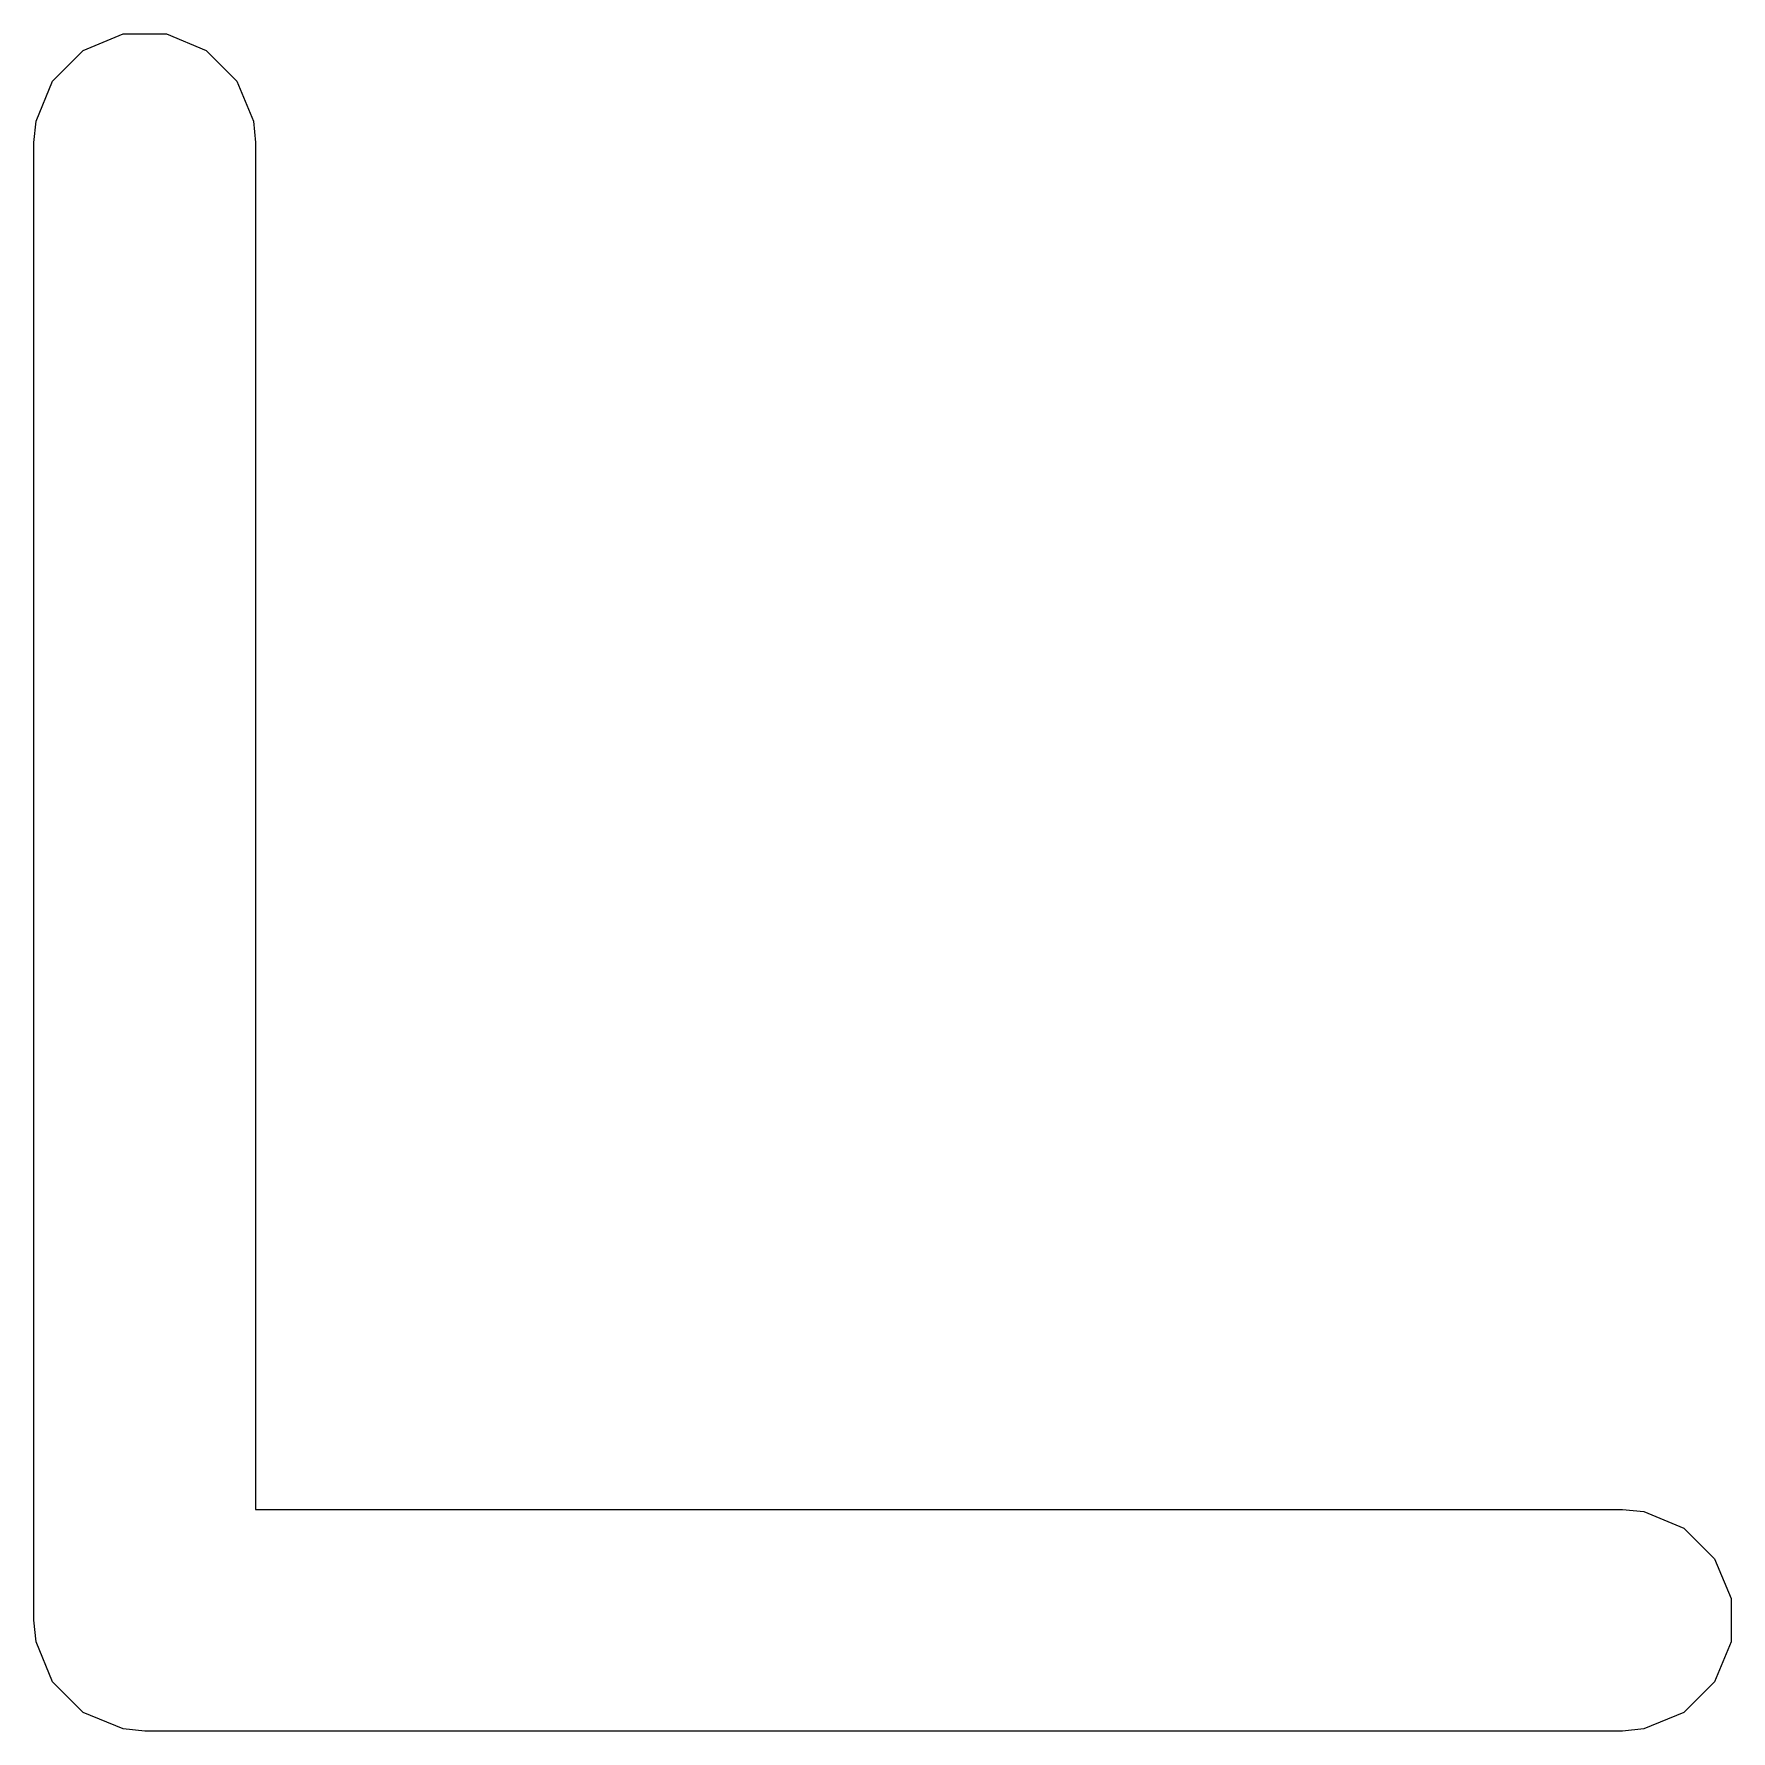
# Model space of a CAD drawing. Extents: x 112 to 210.1, y -77.1 to -34.2.
# Drawn here: x 172.425 to 173.574, y -77.075 to -75.926 of the extents above; entities that cross this region are included whole.
import ezdxf

# ---------------------------------------------------------------- set-up
doc = ezdxf.new("R2010")
doc.units = 0
doc.layers.add('BLACK', color=7, linetype='CONTINUOUS')

msp = doc.modelspace()

# ---------------------------------------------------------------- linework, layer by layer
at = {"layer": 'BLACK', "linetype": 'CONTINUOUS'}
for p, q in [((172.458332, -75.93764), (172.485368, -75.926441)), ((172.485368, -75.926441), (172.514632, -75.926441)), ((172.514632, -75.926441), (172.541668, -75.93764)), ((172.43764, -75.958332), (172.458332, -75.93764)), ((172.541668, -75.93764), (172.56236, -75.958332)), ((172.426441, -75.985368), (172.43764, -75.958332)), ((172.56236, -75.958332), (172.573559, -75.985368)), ((172.425, -76), (172.426441, -75.985368)), ((172.573559, -75.985368), (172.575, -76)), ((172.425, -77), (172.425, -76)), ((172.575, -76), (172.575, -76.925)), ((172.575, -76.925), (173.5, -76.925)), ((173.5, -76.925), (173.514632, -76.926441)), ((173.514632, -76.926441), (173.541668, -76.93764)), ((173.541668, -76.93764), (173.56236, -76.958332)), ((173.56236, -76.958332), (173.573559, -76.985368)), ((173.573559, -76.985368), (173.573559, -77.014632)), ((172.426441, -77.014632), (172.425, -77)), ((172.43764, -77.041668), (172.426441, -77.014632)), ((173.573559, -77.014632), (173.56236, -77.041668)), ((172.458332, -77.06236), (172.43764, -77.041668)), ((173.56236, -77.041668), (173.541668, -77.06236)), ((172.485368, -77.073559), (172.458332, -77.06236)), ((173.541668, -77.06236), (173.514632, -77.073559)), ((172.5, -77.075), (172.485368, -77.073559)), ((173.5, -77.075), (172.5, -77.075)), ((173.514632, -77.073559), (173.5, -77.075))]:
    msp.add_line(p, q, dxfattribs=at)

doc.saveas('drawing.dxf')
